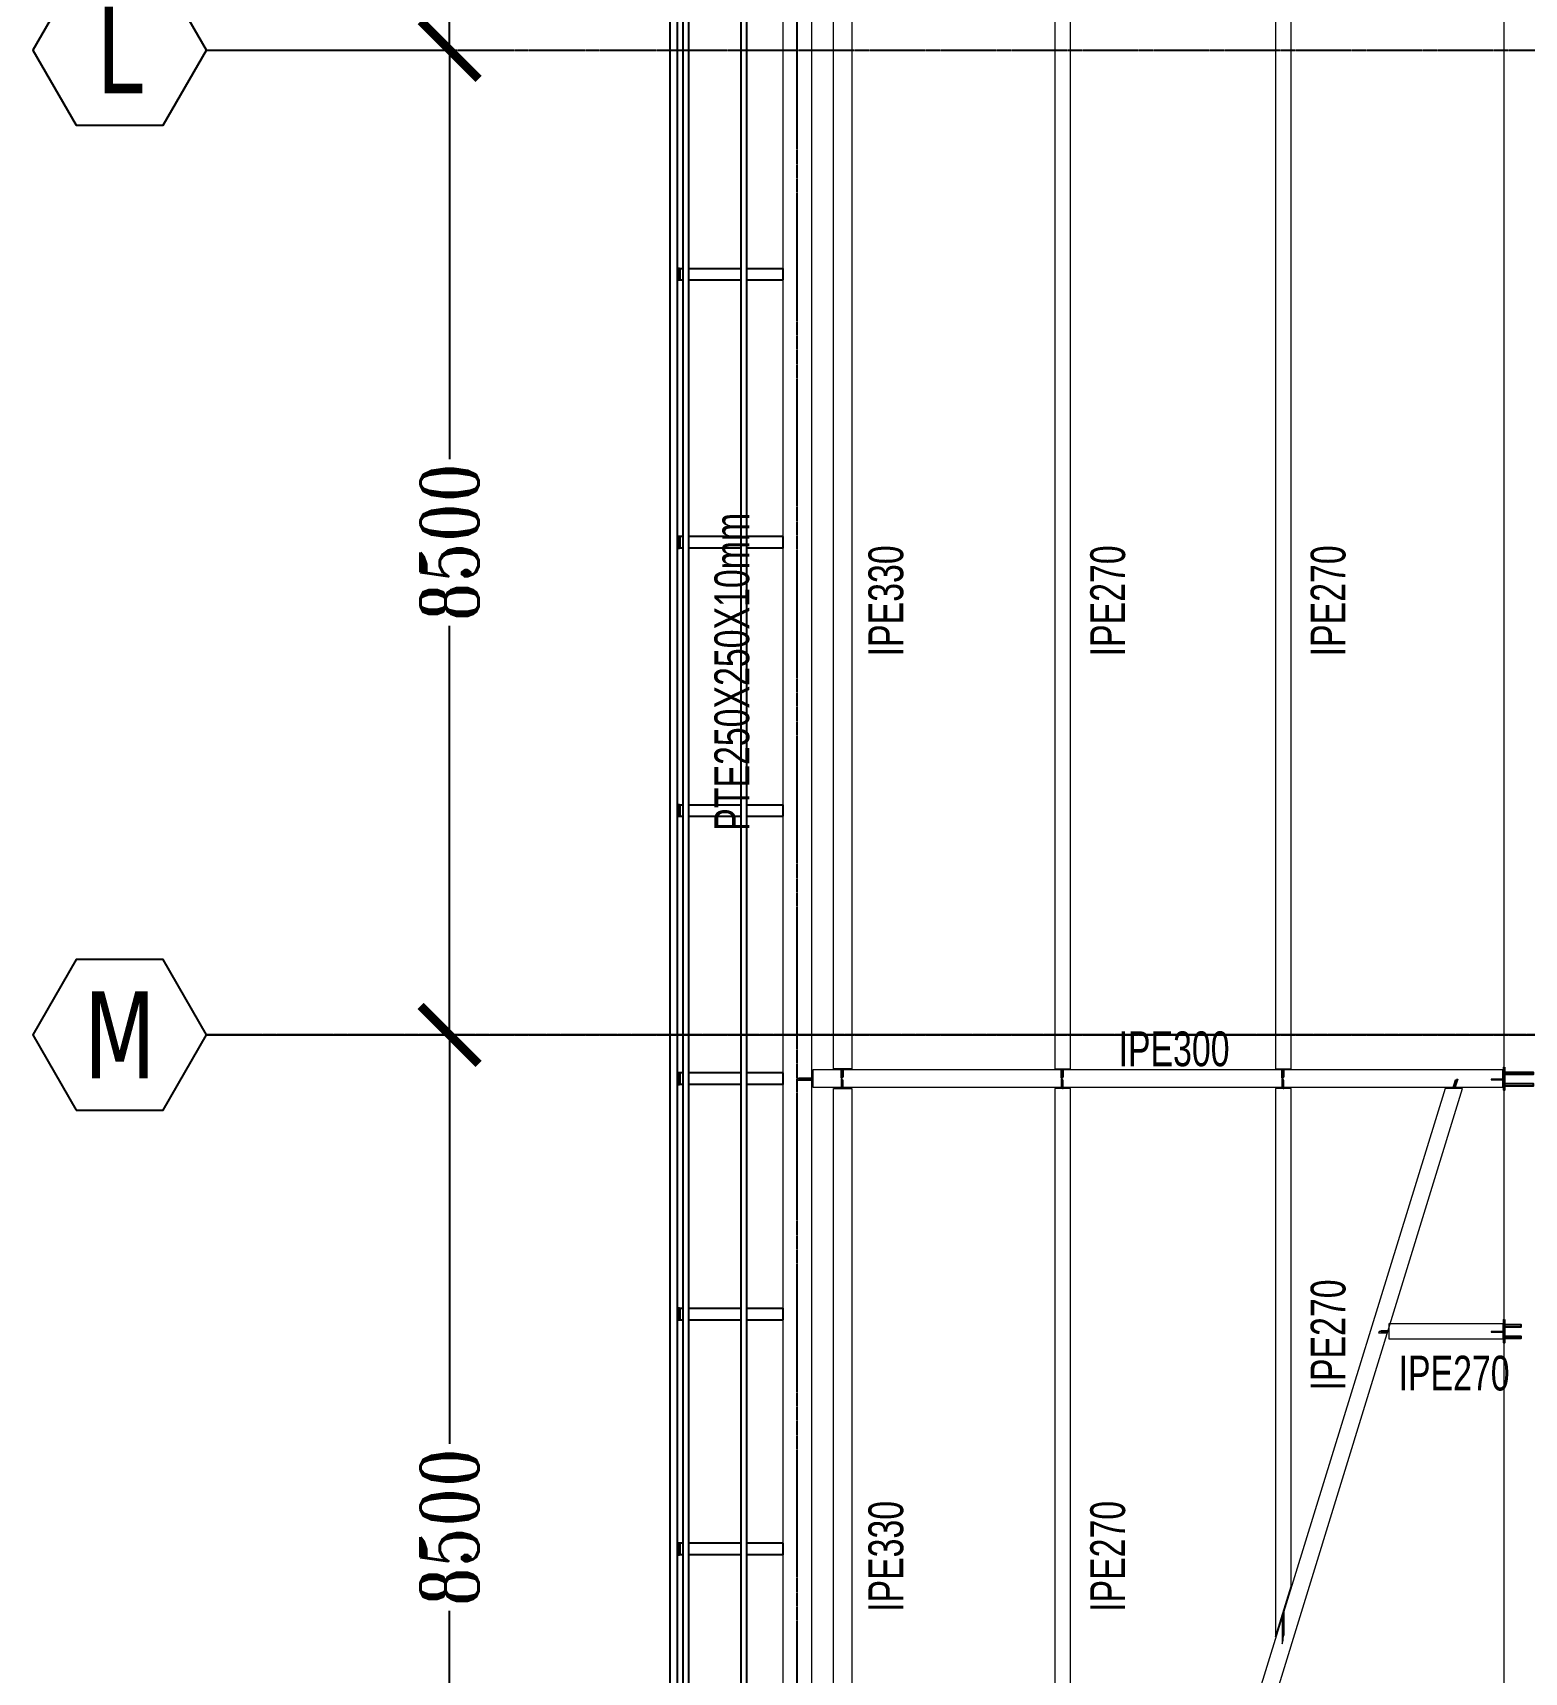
# Model space of a CAD drawing. Header units: millimetres. Extents: x -6598 to 74598, y -11659 to 33736.
# Drawn here: x -6598 to 6276, y 2999 to 17149 of the extents above; entities that cross this region are included whole.
import ezdxf
from ezdxf.enums import TextEntityAlignment as Align

# ---------------------------------------------------------------- set-up
doc = ezdxf.new("R2010")
doc.units = ezdxf.units.MM
doc.header["$LTSCALE"] = 0.95
doc.linetypes.add('DXK_LINE_DOT3', pattern=[5.9187, 2.979, -0.9799, 0.9799, -0.9799])
for name, color, linetype, lineweight in [('0-2', 250, 'Continuous', 5), ('E_TEXTO', 3, 'Continuous', 9), ('E_VIGAS', 7, 'Continuous', 9), ('E_VIGAS-1', 5, 'Continuous', 25), ('E_VIGAS-2', 10, 'Continuous', 25), ('HCB-VIGAS', 4, 'Continuous', 15)]:
    doc.layers.add(name, color=color, linetype=linetype, lineweight=lineweight)
for name, color, linetype in [('COTAS', 8, 'Continuous'), ('HCB-EJES', 1, 'Continuous'), ('HCB-PLATINAS', 5, 'Continuous'), ('HCB-ROTULOS', 2, 'Continuous')]:
    doc.layers.add(name, color=color, linetype=linetype)
doc.styles.add('Arial Narrow', font='', dxfattribs={"width": 0.85, "height": 0.3})
doc.styles.add('ROMANT', font='romant.shx', dxfattribs={"width": 0.8})
doc.styles.add('VERDANA', font='verdana.ttf')
doc.styles.get('Arial Narrow').set_extended_font_data('Arial Narrow')
doc.dimstyles.new('1.125', dxfattribs={"dimscale": 0, "dimtxt": 500, "dimasz": 500, "dimexe": 4, "dimexo": 4, "dimgap": 15, "dimtad": 0, "dimdec": 0, "dimzin": 4, "dimdsep": 46, "dimtxsty": 'ROMANT', "dimblk": 'ARCHTICK', "dimcen": -10, "dimclrd": 256, "dimclrt": 3, "dimadec": 0, "dimazin": 0, "dimtfac": 1, "dimtdec": 0, "dimtix": 1, "dimtmove": 0, "dimatfit": 0, "dimldrblk": 'OBLIQUE', "dimfxl": 0.05, "dimtolj": 1, "dimtzin": 0, "dimarcsym": 0})

# ---------------------------------------------------------------- blocks, each defined once
blk = doc.blocks.new('_ArchTick')
at = {"color": 0, "linetype": 'ByBlock', "const_width": 0.15}
blk.add_lwpolyline([(-0.5, -0.5), (0.5, 0.5)], dxfattribs=at)
blk = doc.blocks.new('*D101')
at = {"layer": 'COTAS', "color": 0, "lineweight": -2, "transparency": 16777216}
for p, q in [((-5094, 25500), (-2996, 25500)), ((-5094, 17000), (-2996, 17000))]:
    blk.add_line(p, q, dxfattribs=at)
at = {"layer": 'COTAS', "lineweight": -2, "transparency": 16777216}
for p, q in [((-3000, 25500), (-3000, 21970)), ((-3000, 17000), (-3000, 20530))]:
    blk.add_line(p, q, dxfattribs=at)
at = {"layer": 'Defpoints', "color": 0, "transparency": 16777216}
for p in [(-5098, 25500), (-3000, 25500), (-5098, 17000)]:
    blk.add_point(p, dxfattribs=at)
at = {"layer": 'COTAS', "lineweight": -2, "transparency": 16777216, "xscale": 500, "yscale": 500, "zscale": 500}
for p, rotation in [((-3000, 25500), 90), ((-3000, 17000), 270)]:
    blk.add_blockref('_ArchTick', p, dxfattribs=dict(at, rotation=rotation))
at = {"layer": 'COTAS', "color": 3, "transparency": 16777216, "insert": (-3000, 21250), "char_height": 500, "attachment_point": 5, "rotation": 90, "style": 'ROMANT'}
blk.add_mtext('\\A1;8500', dxfattribs=at)
blk = doc.blocks.new('_Oblique')
at = {"color": 0, "linetype": 'ByBlock', "lineweight": -2}
blk.add_line((-0.5, -0.5), (0.5, 0.5), dxfattribs=at)
blk = doc.blocks.new('*D102')
at = {"layer": 'COTAS', "color": 0, "lineweight": -2, "transparency": 16777216}
for p, q in [((-5094, 17000), (-2996, 17000)), ((-5094, 8500), (-2996, 8500))]:
    blk.add_line(p, q, dxfattribs=at)
at = {"layer": 'COTAS', "lineweight": -2, "transparency": 16777216}
for p, q in [((-3000, 17000), (-3000, 13470)), ((-3000, 8500), (-3000, 12030))]:
    blk.add_line(p, q, dxfattribs=at)
at = {"layer": 'Defpoints', "color": 0, "transparency": 16777216}
for p in [(-5098, 17000), (-5098, 8500), (-3000, 8500)]:
    blk.add_point(p, dxfattribs=at)
at = {"layer": 'COTAS', "lineweight": -2, "transparency": 16777216, "xscale": 500, "yscale": 500, "zscale": 500}
for p, rotation in [((-3000, 17000), 90), ((-3000, 8500), 270)]:
    blk.add_blockref('_ArchTick', p, dxfattribs=dict(at, rotation=rotation))
at = {"layer": 'COTAS', "color": 3, "transparency": 16777216, "insert": (-3000, 12750), "char_height": 500, "attachment_point": 5, "rotation": 90, "style": 'ROMANT'}
blk.add_mtext('\\A1;8500', dxfattribs=at)
blk = doc.blocks.new('*D103')
at = {"layer": 'COTAS', "color": 0, "lineweight": -2, "transparency": 16777216}
for p, q in [((-5094, 8500), (-2996, 8500)), ((-5094, 0), (-2996, 0))]:
    blk.add_line(p, q, dxfattribs=at)
at = {"layer": 'COTAS', "lineweight": -2, "transparency": 16777216}
for p, q in [((-3000, 8500), (-3000, 4970)), ((-3000, 0), (-3000, 3530))]:
    blk.add_line(p, q, dxfattribs=at)
at = {"layer": 'Defpoints', "color": 0, "transparency": 16777216}
for p in [(-5098, 8500), (-3000, 8500), (-5098, 0)]:
    blk.add_point(p, dxfattribs=at)
at = {"layer": 'COTAS', "lineweight": -2, "transparency": 16777216, "xscale": 500, "yscale": 500, "zscale": 500}
for p, rotation in [((-3000, 8500), 90), ((-3000, 0), 270)]:
    blk.add_blockref('_ArchTick', p, dxfattribs=dict(at, rotation=rotation))
at = {"layer": 'COTAS', "color": 3, "transparency": 16777216, "insert": (-3000, 4250), "char_height": 500, "attachment_point": 5, "rotation": 90, "style": 'ROMANT'}
blk.add_mtext('\\A1;8500', dxfattribs=at)
blk = doc.blocks.new('EST_SFM_VIGA-METALICA-SECCION-C - EST_SFM_VIGA-METALICA-UPN160-1602621-PLANTA TIPO PISO 18 A PISO 23')
at = {"layer": 'E_VIGAS-1'}
for p, q in [((14.466, 0.047), (-14.455, 0.047)), ((-14.46, -0.018), (14.471, -0.018))]:
    blk.add_line(p, q, dxfattribs=at)
blk = doc.blocks.new('EST_SFM_VIGA-METALICA-SECCION-C - EST_SFM_VIGA-METALICA-UPN100-1529610-PLANTA TIPO PISO 18 A PISO 23')
at = {"layer": 'E_VIGAS-2'}
for p, q in [((14.393, 0.032), (-14.441, 0.032)), ((-14.442, -0.018), (14.393, -0.018))]:
    blk.add_line(p, q, dxfattribs=at)
blk = doc.blocks.new('EST_SFM_VIGA-METALICA-SECCION-C - EST_SFM_VIGA-METALICA-UPN100-1529678-PLANTA TIPO PISO 18 A PISO 23')
at = {"layer": 'E_VIGAS-2'}
for p, q in [((13.374, 0.018), (-13.422, 0.018)), ((-13.504, -0.032), (13.456, -0.032))]:
    blk.add_line(p, q, dxfattribs=at)
blk = doc.blocks.new('DCTIB_CNI_EST_MOD-1A-FAC_0001_rvt-2-PLANTA TIPO PISO 18 A PISO 23')
at = {"layer": 'E_VIGAS-1'}
for p, q in [((-75.177, 155.778), (-75.195, 155.778)), ((-75.195, 155.731), (-75.181, 155.731)), ((-75.181, 155.725), (-75.195, 155.725)), ((-75.195, 155.678), (-75.177, 155.678)), ((-75.181, 155.731), (-75.176, 155.731)), ((-75.181, 155.731), (-75.176, 155.731)), ((-75.177, 155.731), (-75.181, 155.731)), ((-75.176, 155.725), (-75.181, 155.725)), ((-75.181, 155.725), (-75.177, 155.725)), ((-75.176, 155.725), (-75.181, 155.725)), ((-75.177, 155.741), (-75.177, 155.778)), ((-75.177, 155.778), (-75.175, 155.778)), ((-75.177, 155.678), (-75.177, 155.716)), ((-75.175, 155.678), (-75.177, 155.678)), ((-75.175, 155.678), (-75.175, 155.778)), ((-75.175, 155.778), (-75.147, 155.778)), ((-75.175, 155.778), (-75.175, 155.678)), ((-75.175, 155.678), (-75.147, 155.678)), ((-75.097, 155.778), (-74.647, 155.778)), ((-75.097, 155.678), (-74.647, 155.678)), ((-74.597, 155.778), (-74.286, 155.778)), ((-74.597, 155.678), (-74.286, 155.678)), ((-74.286, 155.778), (-74.286, 155.678)), ((-75.177, 153.464), (-75.195, 153.464)), ((-75.195, 153.417), (-75.181, 153.417)), ((-75.181, 153.411), (-75.195, 153.411)), ((-75.181, 153.417), (-75.176, 153.417)), ((-75.181, 153.417), (-75.176, 153.417)), ((-75.177, 153.417), (-75.181, 153.417)), ((-75.176, 153.411), (-75.181, 153.411)), ((-75.181, 153.411), (-75.177, 153.411)), ((-75.176, 153.411), (-75.181, 153.411)), ((-75.177, 153.464), (-75.175, 153.464)), ((-75.177, 153.426), (-75.177, 153.464)), ((-75.177, 153.364), (-75.177, 153.401)), ((-75.175, 153.364), (-75.175, 153.464)), ((-75.175, 153.464), (-75.175, 153.364)), ((-75.147, 153.464), (-75.175, 153.464)), ((-74.647, 153.464), (-75.097, 153.464)), ((-74.287, 153.464), (-74.597, 153.464)), ((-74.287, 153.464), (-74.287, 153.364)), ((-75.195, 153.364), (-75.177, 153.364)), ((-75.175, 153.364), (-75.177, 153.364)), ((-75.147, 153.364), (-75.175, 153.364)), ((-74.647, 153.364), (-75.097, 153.364)), ((-74.287, 153.364), (-74.597, 153.364)), ((-75.177, 151.149), (-75.195, 151.149)), ((-75.177, 151.112), (-75.177, 151.149)), ((-75.177, 151.149), (-75.175, 151.149)), ((-75.175, 151.049), (-75.175, 151.149)), ((-75.175, 151.149), (-75.147, 151.149)), ((-75.175, 151.149), (-75.175, 151.049)), ((-75.097, 151.149), (-74.647, 151.149)), ((-74.597, 151.149), (-74.287, 151.149)), ((-74.287, 151.149), (-74.287, 151.049)), ((-75.195, 151.102), (-75.181, 151.102)), ((-75.181, 151.097), (-75.195, 151.097)), ((-75.195, 151.049), (-75.177, 151.049)), ((-75.181, 151.102), (-75.176, 151.102)), ((-75.181, 151.102), (-75.176, 151.102)), ((-75.177, 151.102), (-75.181, 151.102)), ((-75.176, 151.097), (-75.181, 151.097)), ((-75.181, 151.097), (-75.177, 151.097)), ((-75.176, 151.097), (-75.181, 151.097)), ((-75.177, 151.049), (-75.177, 151.087)), ((-75.175, 151.049), (-75.177, 151.049)), ((-75.175, 151.049), (-75.147, 151.049)), ((-75.097, 151.049), (-74.647, 151.049)), ((-74.597, 151.049), (-74.287, 151.049)), ((-75.177, 148.835), (-75.195, 148.835)), ((-75.195, 148.788), (-75.181, 148.788)), ((-75.181, 148.782), (-75.195, 148.782)), ((-75.195, 148.735), (-75.177, 148.735)), ((-75.181, 148.788), (-75.176, 148.788)), ((-75.181, 148.788), (-75.176, 148.788)), ((-75.177, 148.788), (-75.181, 148.788)), ((-75.176, 148.782), (-75.181, 148.782)), ((-75.181, 148.782), (-75.177, 148.782)), ((-75.176, 148.782), (-75.181, 148.782)), ((-75.177, 148.835), (-75.175, 148.835)), ((-75.177, 148.798), (-75.177, 148.835)), ((-75.177, 148.735), (-75.177, 148.772)), ((-75.175, 148.735), (-75.177, 148.735)), ((-75.175, 148.735), (-75.175, 148.835)), ((-75.175, 148.835), (-75.175, 148.735)), ((-75.147, 148.835), (-75.175, 148.835)), ((-75.147, 148.735), (-75.175, 148.735)), ((-74.647, 148.835), (-75.097, 148.835)), ((-74.647, 148.735), (-75.097, 148.735)), ((-74.287, 148.835), (-74.597, 148.835)), ((-74.287, 148.735), (-74.597, 148.735)), ((-74.287, 148.835), (-74.287, 148.735)), ((-75.177, 146.804), (-75.195, 146.804)), ((-75.195, 146.757), (-75.181, 146.757)), ((-75.181, 146.752), (-75.195, 146.752)), ((-75.181, 146.757), (-75.176, 146.757)), ((-75.181, 146.757), (-75.176, 146.757)), ((-75.177, 146.757), (-75.181, 146.757)), ((-75.176, 146.752), (-75.181, 146.752)), ((-75.181, 146.752), (-75.177, 146.752)), ((-75.176, 146.752), (-75.181, 146.752)), ((-75.177, 146.767), (-75.177, 146.804)), ((-75.177, 146.804), (-75.175, 146.804)), ((-75.177, 146.704), (-75.177, 146.742)), ((-75.175, 146.704), (-75.175, 146.804)), ((-75.175, 146.804), (-75.147, 146.804)), ((-75.175, 146.804), (-75.175, 146.704)), ((-75.097, 146.804), (-74.647, 146.804)), ((-74.597, 146.804), (-74.286, 146.804)), ((-74.286, 146.804), (-74.286, 146.704)), ((-75.195, 146.704), (-75.177, 146.704)), ((-75.175, 146.704), (-75.177, 146.704)), ((-75.175, 146.704), (-75.147, 146.704)), ((-75.097, 146.704), (-74.647, 146.704)), ((-74.597, 146.704), (-74.286, 146.704)), ((-75.177, 144.774), (-75.195, 144.774)), ((-75.177, 144.774), (-75.175, 144.774)), ((-75.177, 144.736), (-75.177, 144.774)), ((-75.175, 144.674), (-75.175, 144.774)), ((-75.175, 144.774), (-75.175, 144.674)), ((-75.147, 144.774), (-75.175, 144.774)), ((-74.647, 144.774), (-75.097, 144.774)), ((-74.286, 144.774), (-74.597, 144.774)), ((-74.286, 144.774), (-74.286, 144.674)), ((-75.195, 144.726), (-75.181, 144.726)), ((-75.181, 144.721), (-75.195, 144.721)), ((-75.195, 144.674), (-75.177, 144.674)), ((-75.181, 144.726), (-75.176, 144.726)), ((-75.181, 144.726), (-75.176, 144.726)), ((-75.177, 144.726), (-75.181, 144.726)), ((-75.176, 144.721), (-75.181, 144.721)), ((-75.181, 144.721), (-75.177, 144.721)), ((-75.176, 144.721), (-75.181, 144.721)), ((-75.177, 144.674), (-75.177, 144.711)), ((-75.175, 144.674), (-75.177, 144.674)), ((-75.147, 144.674), (-75.175, 144.674)), ((-74.647, 144.674), (-75.097, 144.674)), ((-74.286, 144.674), (-74.597, 144.674))]:
    blk.add_line(p, q, dxfattribs=at)
for points, knots in [([(-75.181, 155.731), (-75.181, 155.731), (-75.18, 155.731), (-75.179, 155.732), (-75.178, 155.733), (-75.177, 155.734), (-75.177, 155.735), (-75.177, 155.736), (-75.177, 155.738), (-75.177, 155.74), (-75.177, 155.741)], [0, 0, 0, 0, 0.142857, 0.285714, 0.428571, 0.571429, 0.678571, 0.732143, 0.785714, 1, 1, 1, 1]), ([(-75.177, 155.716), (-75.177, 155.716), (-75.177, 155.718), (-75.177, 155.72), (-75.177, 155.722), (-75.178, 155.724), (-75.179, 155.725), (-75.181, 155.725), (-75.181, 155.725)], [0, 0, 0, 0, 0.142857, 0.285714, 0.428571, 0.571429, 0.785714, 1, 1, 1, 1]), ([(-75.181, 153.417), (-75.181, 153.417), (-75.18, 153.417), (-75.179, 153.417), (-75.178, 153.418), (-75.177, 153.42), (-75.177, 153.421), (-75.177, 153.422), (-75.177, 153.424), (-75.177, 153.425), (-75.177, 153.426)], [0, 0, 0, 0, 0.142857, 0.285714, 0.428571, 0.571429, 0.678571, 0.732143, 0.785714, 1, 1, 1, 1]), ([(-75.177, 153.401), (-75.177, 153.402), (-75.177, 153.403), (-75.177, 153.406), (-75.177, 153.408), (-75.178, 153.409), (-75.179, 153.411), (-75.181, 153.411), (-75.181, 153.411)], [0, 0, 0, 0, 0.142857, 0.285714, 0.428571, 0.571429, 0.785714, 1, 1, 1, 1]), ([(-75.181, 151.102), (-75.181, 151.102), (-75.18, 151.102), (-75.179, 151.103), (-75.178, 151.104), (-75.177, 151.105), (-75.177, 151.107), (-75.177, 151.108), (-75.177, 151.109), (-75.177, 151.111), (-75.177, 151.112)], [0, 0, 0, 0, 0.142857, 0.285714, 0.428571, 0.571429, 0.678571, 0.732143, 0.785714, 1, 1, 1, 1]), ([(-75.177, 151.087), (-75.177, 151.088), (-75.177, 151.089), (-75.177, 151.091), (-75.177, 151.093), (-75.178, 151.095), (-75.179, 151.096), (-75.181, 151.097), (-75.181, 151.097)], [0, 0, 0, 0, 0.142857, 0.285714, 0.428571, 0.571429, 0.785714, 1, 1, 1, 1]), ([(-75.181, 148.788), (-75.181, 148.788), (-75.18, 148.788), (-75.179, 148.788), (-75.178, 148.79), (-75.177, 148.791), (-75.177, 148.792), (-75.177, 148.793), (-75.177, 148.795), (-75.177, 148.796), (-75.177, 148.798)], [0, 0, 0, 0, 0.142857, 0.285714, 0.428571, 0.571429, 0.678571, 0.732143, 0.785714, 1, 1, 1, 1]), ([(-75.177, 148.772), (-75.177, 148.773), (-75.177, 148.775), (-75.177, 148.777), (-75.177, 148.779), (-75.178, 148.781), (-75.179, 148.782), (-75.181, 148.782), (-75.181, 148.782)], [0, 0, 0, 0, 0.142857, 0.285714, 0.428571, 0.571429, 0.785714, 1, 1, 1, 1]), ([(-75.181, 146.757), (-75.181, 146.757), (-75.18, 146.757), (-75.179, 146.758), (-75.178, 146.759), (-75.177, 146.76), (-75.177, 146.762), (-75.177, 146.763), (-75.177, 146.764), (-75.177, 146.766), (-75.177, 146.767)], [0, 0, 0, 0, 0.142857, 0.285714, 0.428571, 0.571429, 0.678571, 0.732143, 0.785714, 1, 1, 1, 1]), ([(-75.177, 146.742), (-75.177, 146.742), (-75.177, 146.744), (-75.177, 146.746), (-75.177, 146.748), (-75.178, 146.75), (-75.179, 146.751), (-75.181, 146.752), (-75.181, 146.752)], [0, 0, 0, 0, 0.142857, 0.285714, 0.428571, 0.571429, 0.785714, 1, 1, 1, 1]), ([(-75.181, 144.726), (-75.181, 144.726), (-75.18, 144.727), (-75.179, 144.727), (-75.178, 144.728), (-75.177, 144.73), (-75.177, 144.731), (-75.177, 144.732), (-75.177, 144.734), (-75.177, 144.735), (-75.177, 144.736)], [0, 0, 0, 0, 0.142857, 0.285714, 0.428571, 0.571429, 0.678571, 0.732143, 0.785714, 1, 1, 1, 1]), ([(-75.177, 144.711), (-75.177, 144.712), (-75.177, 144.713), (-75.177, 144.716), (-75.177, 144.718), (-75.178, 144.719), (-75.179, 144.721), (-75.181, 144.721), (-75.181, 144.721)], [0, 0, 0, 0, 0.142857, 0.285714, 0.428571, 0.571429, 0.785714, 1, 1, 1, 1])]:
    blk.add_open_spline(points, degree=3, knots=knots, dxfattribs=at)
for name, p, rotation in [('EST_SFM_VIGA-METALICA-SECCION-C - EST_SFM_VIGA-METALICA-UPN160-1602621-PLANTA TIPO PISO 18 A PISO 23', (-75.242, 153.418), 270), ('EST_SFM_VIGA-METALICA-SECCION-C - EST_SFM_VIGA-METALICA-UPN100-1529610-PLANTA TIPO PISO 18 A PISO 23', (-75.13, 153.388), 269.9999999999999), ('EST_SFM_VIGA-METALICA-SECCION-C - EST_SFM_VIGA-METALICA-UPN100-1529678-PLANTA TIPO PISO 18 A PISO 23', (-74.615, 153.388), 270.0000000000001)]:
    blk.add_blockref(name, p, dxfattribs=dict(at, rotation=rotation))

msp = doc.modelspace()

# ---------------------------------------------------------------- linework, layer by layer
at = {"layer": 'E_VIGAS', "color": 30, "true_color": 0xf26722}
msp.add_lwpolyline([(6101, 26595.9), (6101.1, -1095.9), (61901.3, -1095.8), (61901.2, 26595.9)], close=True, dxfattribs=at)
at = {"layer": 'HCB-EJES', "linetype": 'DXK_LINE_DOT3'}
for p, q in [((0.1, -5780.2), (0.1, 31280.5)), ((-5098.2, 17000), (73098.4, 17000))]:
    msp.add_line(p, q, dxfattribs=at)
msp.add_lwpolyline([(73098.4, 8500), (-5098.2, 8500), (73098.4, 8500)], dxfattribs=at)
at = {"layer": 'HCB-PLATINAS', "color": 4}
for points in [[(6107.1, 8222.6), (6107.1, 8022.6), (6101.1, 8022.6), (6101.1, 8222.6)], [(6107.1, 6042.9), (6107.1, 5842.9), (6101.1, 5842.9), (6101.1, 6042.9)]]:
    msp.add_lwpolyline(points, close=True, dxfattribs=at)
at = {"layer": 'HCB-PLATINAS', "color": 5}
for points in [[(6108.6, 8172.1), (6107.1, 8168.5), (6108.6, 8164.8), (6109.4, 8162.8), (6115.1, 8160.5), (6152.6, 8160.5), (6357.1, 8160.5), (6357.1, 8176.5), (6152.6, 8176.5), (6115.1, 8176.5), (6109.4, 8174.1)], [(6108.6, 8072.1), (6107.1, 8068.5), (6108.6, 8064.8), (6109.4, 8062.8), (6115.1, 8060.5), (6152.6, 8060.5), (6357.1, 8060.5), (6357.1, 8076.5), (6152.6, 8076.5), (6115.1, 8076.5), (6109.4, 8074.1)], [(6108.6, 5992.4), (6107.1, 5988.8), (6108.6, 5985.2), (6109.4, 5983.1), (6115.1, 5980.8), (6152.6, 5980.8), (6251.1, 5980.8), (6251.1, 5996.8), (6152.6, 5996.8), (6115.1, 5996.8), (6109.4, 5994.5)], [(6108.6, 5892.4), (6107.1, 5888.8), (6108.6, 5885.2), (6109.4, 5883.1), (6115.1, 5880.8), (6152.6, 5880.8), (6251.1, 5880.8), (6251.1, 5896.8), (6152.6, 5896.8), (6115.1, 5896.8), (6109.4, 5894.5)]]:
    msp.add_lwpolyline(points, close=True, dxfattribs=at)
at = {"layer": 'HCB-ROTULOS'}
for points in [[(-6223.2, 16350.5), (-5473.2, 16350.5), (-5098.2, 17000), (-5473.2, 17649.5), (-6223.2, 17649.5), (-6598.2, 17000)], [(-6223.2, 7850.5), (-5473.2, 7850.5), (-5098.2, 8500), (-5473.2, 9149.5), (-6223.2, 9149.5), (-6598.2, 8500)]]:
    msp.add_lwpolyline(points, close=True, dxfattribs=at)
at = {"layer": 'HCB-VIGAS'}
for points in [[(-124, 185), (126, 185), (126, 25315), (-124, 25315)], [(472.6, 8207.6), (312.6, 8207.6), (312.6, 17295.2), (472.6, 17295.2)], [(2225.1, 8207.6), (2360.1, 8207.6), (2360.1, 17295.2), (2225.1, 17295.2)], [(4130.2, 8207.5), (4265.2, 8207.5), (4265.2, 17295.1), (4130.2, 17295.1)], [(389.5, 8207.5), (395.7, 8207.5), (395.7, 8136.1), (389.5, 8136.1)], [(2289.5, 8207.6), (2295.7, 8207.6), (2295.7, 8136.2), (2289.5, 8136.2)], [(4194.6, 8207.5), (4200.8, 8207.5), (4200.8, 8136.1), (4194.6, 8136.1)], [(126, 8109.4), (126, 8119.4), (-0.1, 8119.4), (-0.1, 8109.4)], [(136, 8125.6), (11.7, 8125.6), (11.7, 8119.4), (136, 8119.4)], [(136, 8047.6), (6091.1, 8047.6), (6091.1, 8197.6), (136, 8197.6)], [(389.5, 8126.1), (379.5, 8126.1), (379.5, 8197.6), (389.5, 8197.6)], [(389.5, 8119), (379.5, 8119), (379.5, 8047.6), (389.5, 8047.6)], [(389.5, 8037.6), (395.7, 8037.6), (395.7, 8109), (389.5, 8109)], [(2289.5, 8126.2), (2279.5, 8126.2), (2279.5, 8197.6), (2289.5, 8197.6)], [(2289.5, 8119), (2279.5, 8119), (2279.5, 8047.5), (2289.5, 8047.5)], [(2289.5, 8037.6), (2295.7, 8037.6), (2295.7, 8109), (2289.5, 8109)], [(4194.5, 8118.9), (4184.5, 8118.9), (4184.5, 8047.5), (4194.5, 8047.5)], [(4194.6, 8126.1), (4184.6, 8126.1), (4184.6, 8197.5), (4194.6, 8197.5)], [(4194.5, 8037.5), (4200.7, 8037.5), (4200.7, 8108.9), (4194.5, 8108.9)], [(5668, 8038.3), (5661.1, 8038.3), (5683.4, 8110.7), (5690.3, 8110.7)], [(5692.8, 8119), (5703.3, 8119), (5681.3, 8047.6), (5670.9, 8047.6)], [(6101.1, 8119), (5991.1, 8119), (5991.1, 8113), (6101.1, 8113)], [(472.6, 895.2), (312.6, 895.2), (312.6, 8037.6), (472.6, 8037.6)], [(2225.1, 898), (2360.1, 898), (2360.1, 8037.6), (2225.1, 8037.6)], [(3328.8, 184.4), (5742.4, 8038.3), (5592.4, 8038.3), (3171.5, 184.4)], [(4130.1, 3303.7), (4265.1, 3741.8), (4265.1, 8037.5), (4130.1, 8037.5)], [(5039.1, 5945.8), (5037.2, 5939.6), (5107.3, 5939.5), (5109.2, 5945.7)], [(5109.5, 6009.9), (6091.1, 6009.9), (6091.1, 5874.9), (5109.5, 5874.9)], [(5094.3, 5929.6), (5097.4, 5939.5), (5022.6, 5939.6), (5019.6, 5929.6)], [(6101.1, 5939.1), (5991.1, 5939.1), (5991.1, 5933.1), (6101.1, 5933.1)], [(4196.6, 3303), (4203.4, 3324.5), (4203.3, 3541.7), (4196.7, 3520.3)], [(4196.7, 3510.4), (4186.6, 3477.5), (4186.6, 3243.4), (4196.6, 3275.9)]]:
    msp.add_lwpolyline(points, close=True, dxfattribs=at)

# ---------------------------------------------------------------- block references
at = {"layer": '0-2', "xscale": 999.9999999999983, "yscale": 999.9999999999983, "zscale": 999.9999999999983}
msp.add_blockref('DCTIB_CNI_EST_MOD-1A-FAC_0001_rvt-2-PLANTA TIPO PISO 18 A PISO 23', (74162.2, -140662.4), dxfattribs=at)

# ---------------------------------------------------------------- texts
at = {"layer": 'E_TEXTO', "style": 'Arial Narrow', "width": 0.85}
for s, rotation, p in [('PTE250X250X10mm', 90, (-414.2, 11633.3)), ('IPE330', 90, (915.4, 12246)), ('IPE270', 90, (2830.4, 12246)), ('IPE270', 90, (4732.9, 12246)), ('IPE300', 360, (3253.4, 8229.6)), ('IPE270', 90, (4732.9, 5910)), ('IPE270', 360, (5670.7, 5430.7)), ('IPE330', 90, (915.4, 3998.5)), ('IPE270', 90, (2830.4, 3998.5))]:
    msp.add_text(s, height=300, rotation=rotation, dxfattribs=at).set_placement(p, align=Align.CENTER)
at = {"layer": 'HCB-ROTULOS', "color": 4, "style": 'VERDANA', "width": 0.7}
for s, p in [('L', (-5848.2, 17000)), ('M', (-5848.2, 8500))]:
    msp.add_text(s, height=750, dxfattribs=at).set_placement(p, align=Align.MIDDLE_CENTER)

# ---------------------------------------------------------------- dimensions: what is measured, and where the dimension line sits
at = {"layer": 'COTAS'}
for base, p1, p2, angle, picture, middle in [((-2999.9, 25500), (-5098.2, 17000), (-5098.2, 25500), 270, '*D101', (-2999.9, 21250)), ((-2999.9, 8500), (-5098.2, 17000), (-5098.2, 8500), 90, '*D102', (-2999.9, 12750)), ((-2999.9, 8500), (-5098.2, 0), (-5098.2, 8500), 270, '*D103', (-2999.9, 4250))]:
    dim = msp.add_linear_dim(base=base, p1=p1, p2=p2, angle=angle, dimstyle='1.125', override={"dimscale": 1}, dxfattribs=at)
    dim.commit()
    dim.dimension.update_dxf_attribs({"geometry": picture, "text_midpoint": middle})

doc.saveas('drawing.dxf')
